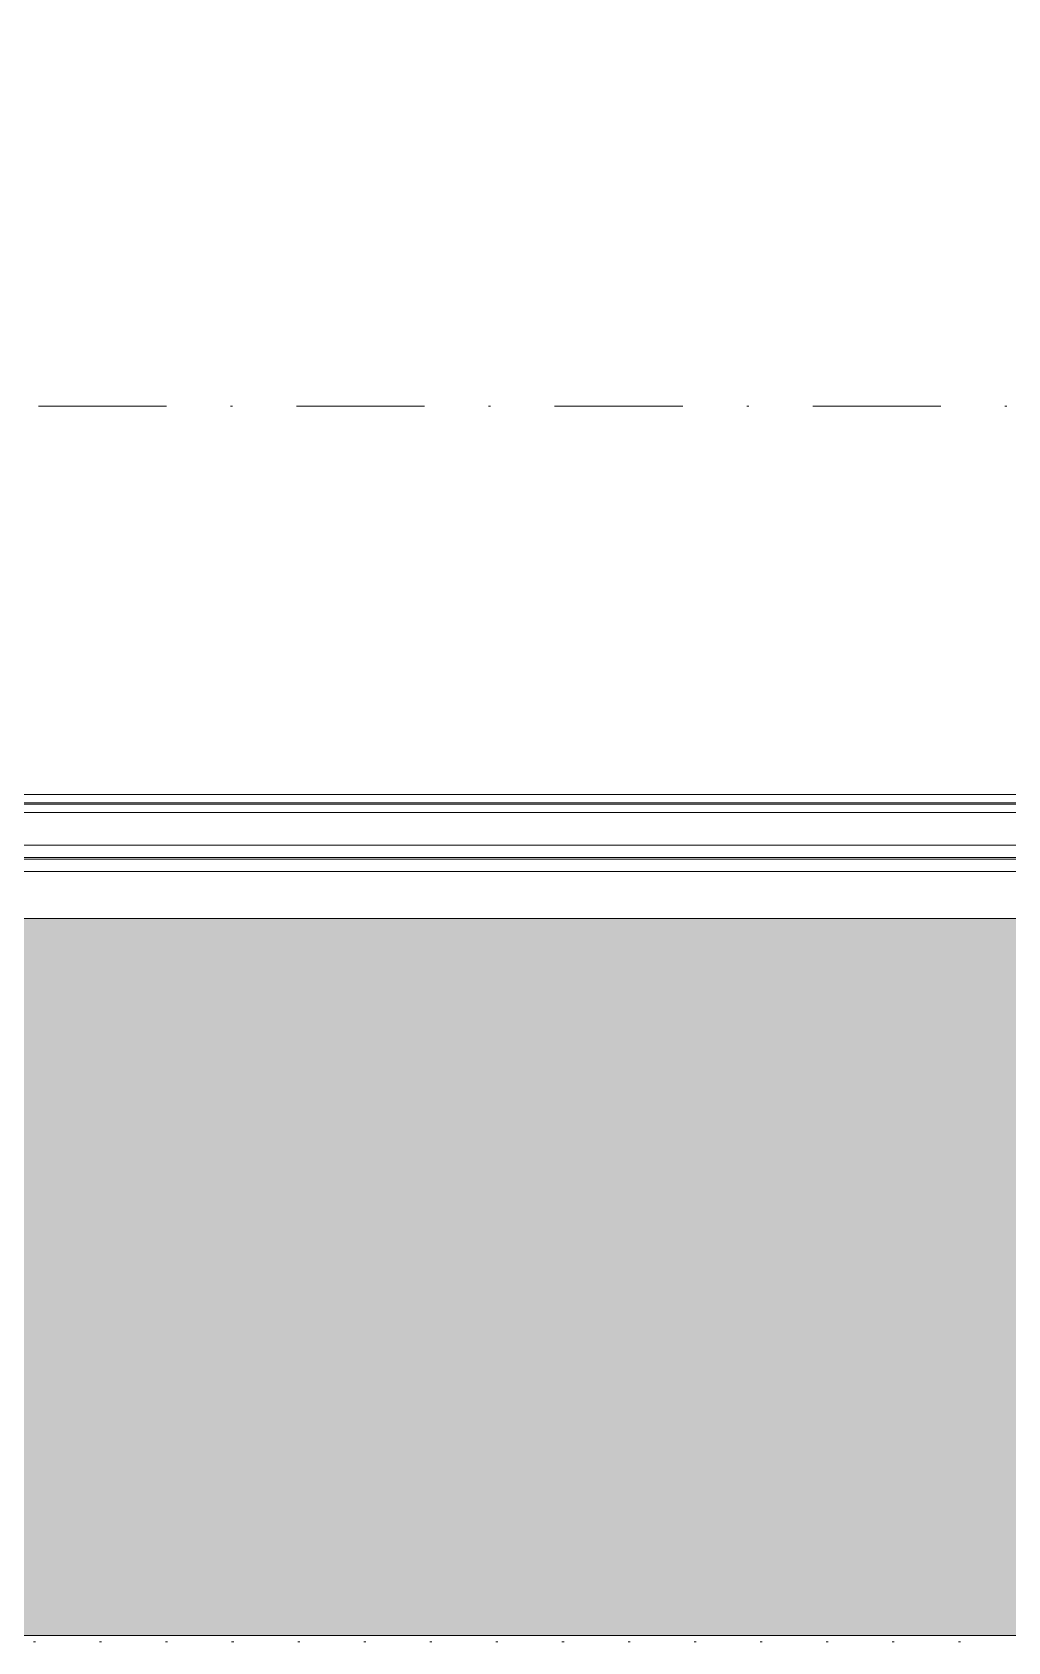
# Model space of a CAD drawing. Extents: x -1701 to 23780, y -363 to 7742.
# Drawn here: x 4183.4 to 4231, y 284.7 to 363.3 of the extents above; entities that cross this region are included whole.
import ezdxf

# ---------------------------------------------------------------- set-up
doc = ezdxf.new("R2010")
doc.units = 0
doc.header["$LTSCALE"] = 25
doc.header["$MEASUREMENT"] = 0
doc.linetypes.add('Audi$0$DASHDOT2', pattern=[0.5, 0.25, -0.125, 0, -0.125])
doc.linetypes.add('Audi$0$DOT2', pattern=[0.125, 0, -0.125])
doc.layers.get('0').update_dxf_attribs({"color": 9, "lineweight": 9})
for name, color, linetype, lineweight in [('Audi$0$06D', 8, 'Continuous', 9), ('Audi$0$09', 8, 'Continuous', 9), ('Audi$0$10', 8, 'Continuous', 9), ('Audi$0$15', 8, 'Continuous', 9), ('Audi$0$20', 8, 'Audi$0$DOT2', 9), ('Audi$0$24', 8, 'Audi$0$DASHDOT2', 9)]:
    doc.layers.add(name, color=color, linetype=linetype, lineweight=lineweight)

# ---------------------------------------------------------------- blocks, each defined once
blk = doc.blocks.new('*U4857')
at = {"layer": 'Audi$0$15'}
for p, q in [((-1.469, -18.947), (-170.634, -18.947)), ((-1.469, -19.347), (-170.634, -19.347)), ((-1.469, -19.423), (-170.634, -19.423)), ((-1.469, -19.823), (-170.634, -19.823)), ((-1.469, -21.423), (-170.634, -21.423)), ((-1.469, -22.023), (-170.634, -22.023)), ((-1.469, -22.099), (-170.634, -22.099)), ((-1.469, -22.699), (-170.634, -22.699))]:
    blk.add_line(p, q, dxfattribs=at)
blk = doc.blocks.new('Audi$0$P-AKS_AUDI')
at = {"layer": 'Audi$0$24'}
blk.add_lwpolyline([(-3840, -2440), (360, -2440)], dxfattribs=at)
blk = doc.blocks.new('Audi$0$p-zemin kat')
at = {"layer": 'Audi$0$09'}
h = blk.add_hatch(dxfattribs=at)
h.set_pattern_fill('SQUARE', color=252, scale=20, style=0)
h.paths.add_polyline_path([(4025.505, 285), (4822.5, 285), (4822.5, 2034.319), (4787.5, 2034.319), (4787.5, 320), (4025.505, 320)])
at = {"layer": 'Audi$0$06D'}
blk.add_lwpolyline([(4025.505, 320), (4787.5, 320), (4787.5, 2034.619)], dxfattribs=at)
blk.add_lwpolyline([(4025.505, 285), (4822.5, 285), (4822.5, 2034.319), (4787.5, 2034.319), (4787.5, 320), (4025.505, 320), (4025.505, 285)], close=True, dxfattribs=at)
at = {"layer": 'Audi$0$20'}
blk.add_lwpolyline([(1719.557, 284.7), (4822.793, 284.7), (4822.793, 2034.319)], dxfattribs=at)
at = {"layer": 'Audi$0$10'}
blk.add_blockref('*U4857', (4255.833, 345), dxfattribs=at)
at = {"layer": 'Audi$0$24'}
blk.add_blockref('Audi$0$P-AKS_AUDI', (4722.5, 2785), dxfattribs=at)
blk = doc.blocks.new('Audi')
at = {"layer": 'Audi$0$10'}
blk.add_blockref('Audi$0$p-zemin kat', (0, 0), dxfattribs=at)

msp = doc.modelspace()

# ---------------------------------------------------------------- block references
at = {"color": 6}
msp.add_blockref('Audi', (0, 0), dxfattribs=at)

doc.saveas('drawing.dxf')
